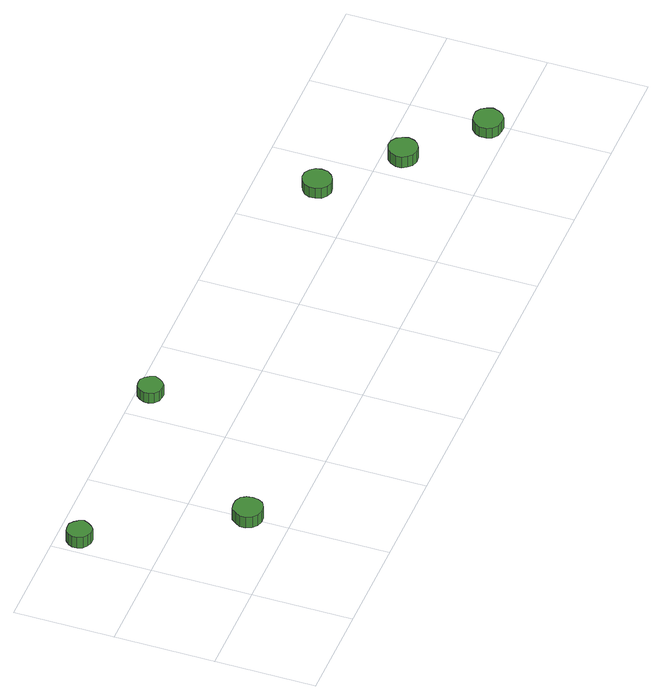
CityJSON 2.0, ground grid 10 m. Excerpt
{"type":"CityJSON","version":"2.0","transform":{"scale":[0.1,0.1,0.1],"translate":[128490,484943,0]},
"CityObjects":{
"tree1":{"type":"SolitaryVegetationObject","attributes":{"function":"something"},"geometry":[{"type":"MultiSurface","lod":"1","boundaries":[[[0,1,2,3,4,5,6,7,8,9,10,11,12,13,14]],[[15,16,17,18,19,20,21,22,23,24,25,26,27,28,29]],[[0,29,28,1]],[[1,28,27,2]],[[2,27,26,3]],[[3,26,25,4]],[[4,25,24,5]],[[5,24,23,6]],[[6,23,22,7]],[[7,22,21,8]],[[8,21,20,9]],[[9,20,19,10]],[[10,19,18,11]],[[11,18,17,12]],[[12,17,16,13]],[[13,16,15,14]],[[14,15,29,0]]]}]},
"tree2":{"type":"SolitaryVegetationObject","attributes":{"function":"something"},"geometry":[{"type":"MultiSurface","lod":"1","boundaries":[[[30,31,32,33,34,35,36,37,38,39,40,41,42,43,44]],[[45,46,47,48,49,50,51,52,53,54,55,56,57,58,59]],[[30,59,58,31]],[[31,58,57,32]],[[32,57,56,33]],[[33,56,55,34]],[[34,55,54,35]],[[35,54,53,36]],[[36,53,52,37]],[[37,52,51,38]],[[38,51,50,39]],[[39,50,49,40]],[[40,49,48,41]],[[41,48,47,42]],[[42,47,46,43]],[[43,46,45,44]],[[44,45,59,30]]]}]},
"tree3":{"type":"SolitaryVegetationObject","attributes":{"function":"something"},"geometry":[{"type":"MultiSurface","lod":"1","boundaries":[[[60,61,62,63,64,65,66,67,68,69,70,71,72,73,74]],[[75,76,77,78,79,80,81,82,83,84,85,86,87,88,89]],[[60,89,88,61]],[[61,88,87,62]],[[62,87,86,63]],[[63,86,85,64]],[[64,85,84,65]],[[65,84,83,66]],[[66,83,82,67]],[[67,82,81,68]],[[68,81,80,69]],[[69,80,79,70]],[[70,79,78,71]],[[71,78,77,72]],[[72,77,76,73]],[[73,76,75,74]],[[74,75,89,60]]]}]},
"tree4":{"type":"SolitaryVegetationObject","attributes":{"function":"something"},"geometry":[{"type":"MultiSurface","lod":"1","boundaries":[[[90,91,92,93,94,95,96,97,98,99,100,101,102,103,104]],[[105,106,107,108,109,110,111,112,113,114,115,116,117,118,119]],[[90,119,118,91]],[[91,118,117,92]],[[92,117,116,93]],[[93,116,115,94]],[[94,115,114,95]],[[95,114,113,96]],[[96,113,112,97]],[[97,112,111,98]],[[98,111,110,99]],[[99,110,109,100]],[[100,109,108,101]],[[101,108,107,102]],[[102,107,106,103]],[[103,106,105,104]],[[104,105,119,90]]]}]},
"tree5":{"type":"SolitaryVegetationObject","attributes":{"function":"something"},"geometry":[{"type":"MultiSurface","lod":"1","boundaries":[[[120,121,122,123,124,125,126,127,128,129,130,131,132,133,134]],[[135,136,137,138,139,140,141,142,143,144,145,146,147,148,149]],[[120,149,148,121]],[[121,148,147,122]],[[122,147,146,123]],[[123,146,145,124]],[[124,145,144,125]],[[125,144,143,126]],[[126,143,142,127]],[[127,142,141,128]],[[128,141,140,129]],[[129,140,139,130]],[[130,139,138,131]],[[131,138,137,132]],[[132,137,136,133]],[[133,136,135,134]],[[134,135,149,120]]]}]},
"tree6":{"type":"SolitaryVegetationObject","attributes":{"function":"something"},"geometry":[{"type":"MultiSurface","lod":"1","boundaries":[[[150,151,152,153,154,155,156,157,158,159,160,161,162,163,164]],[[165,166,167,168,169,170,171,172,173,174,175,176,177,178,179]],[[150,179,178,151]],[[151,178,177,152]],[[152,177,176,153]],[[153,176,175,154]],[[154,175,174,155]],[[155,174,173,156]],[[156,173,172,157]],[[157,172,171,158]],[[158,171,170,159]],[[159,170,169,160]],[[160,169,168,161]],[[161,168,167,162]],[[162,167,166,163]],[[163,166,165,164]],[[164,165,179,150]]]}]}
},
"vertices":[
[30,178,16],[28,183,16],[25,187,16],[21,190,16],[16,190,16],[11,189,16],[7,185,16],[5,181,16],[5,176,16],[7,171,16],[11,168,16],[16,166,16],[21,166,16],[25,169,16],[28,173,16],[28,173,3],[25,169,3],[21,166,3],[16,166,3],[11,168,3],[7,171,3],[5,176,3],[5,181,3],[7,185,3],[11,189,3],[16,190,3],[21,190,3],[25,187,3],[28,183,3],[30,178,3],
[114,41,17],[113,47,17],[110,52,17],[104,55,17],[98,55,17],[92,54,17],[88,49,17],[85,44,17],[85,38,17],[88,32,17],[92,28,17],[98,26,17],[104,27,17],[110,30,17],[113,35,17],[113,35,4],[110,30,4],[104,27,4],[98,26,4],[92,28,4],[88,32,4],[85,38,4],[85,44,4],[88,49,4],[92,54,4],[98,55,4],[104,55,4],[110,52,4],[113,47,4],[114,41,4],
[244,186,16],[242,191,16],[239,195,16],[235,198,16],[230,198,16],[225,197,16],[221,193,16],[219,188,16],[219,183,16],[221,179,16],[225,175,16],[230,174,16],[235,174,16],[239,177,16],[242,181,16],[242,181,4],[239,177,4],[235,174,4],[230,174,4],[225,175,4],[221,179,4],[219,183,4],[219,188,4],[221,193,4],[225,197,4],[230,198,4],[235,198,4],[239,195,4],[242,191,4],[244,186,4],
[573,141,15],[572,147,15],[568,152,15],[563,155,15],[557,155,15],[552,153,15],[547,149,15],[545,144,15],[545,138,15],[547,132,15],[552,128,15],[557,126,15],[563,127,15],[568,130,15],[572,135,15],[572,135,3],[568,130,3],[563,127,3],[557,126,3],[552,128,3],[547,132,3],[545,138,3],[545,144,3],[547,149,3],[552,153,3],[557,155,3],[563,155,3],[568,152,3],[572,147,3],[573,141,3],
[642,80,16],[640,86,16],[637,91,16],[632,94,16],[626,95,16],[620,93,16],[616,89,16],[613,83,16],[613,77,16],[616,72,16],[620,68,16],[626,66,16],[632,67,16],[637,70,16],[640,74,16],[640,74,3],[637,70,3],[632,67,3],[626,66,3],[620,68,3],[616,72,3],[613,77,3],[613,83,3],[616,89,3],[620,93,3],[626,95,3],[632,94,3],[637,91,3],[640,86,3],[642,80,3],
[710,21,14],[708,27,14],[705,32,14],[700,35,14],[694,35,14],[688,34,14],[683,29,14],[681,24,14],[681,18,14],[683,12,14],[688,8,14],[694,7,14],[700,7,14],[705,10,14],[708,15,14],[708,15,2],[705,10,2],[700,7,2],[694,7,2],[688,8,2],[683,12,2],[681,18,2],[681,24,2],[683,29,2],[688,34,2],[694,35,2],[700,35,2],[705,32,2],[708,27,2],[710,21,2]
]}
